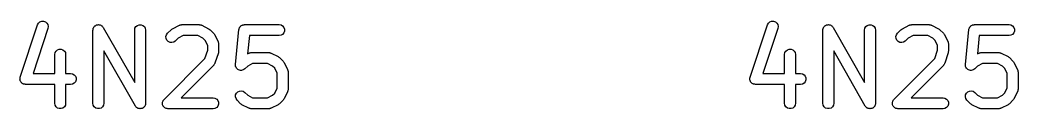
# Model space of a CAD drawing. Extents: x 10 to 287, y -200 to -10.
# Drawn here: x 148.16 to 161.84, y -112.26 to -111.06 of the extents above; entities that cross this region are included whole.
import ezdxf

# ---------------------------------------------------------------- set-up
doc = ezdxf.new("R2010")
doc.units = 0
doc.header["$MEASUREMENT"] = 0
doc.layers.add('BLACK', color=7, linetype='CONTINUOUS')

msp = doc.modelspace()

# ---------------------------------------------------------------- linework, layer by layer
at = {"layer": 'Black'}
for p, q in [((148.167, -111.825), (148.405, -111.111)), ((148.547, -111.158), (148.342, -111.774)), ((148.405, -111.111), (148.417, -111.088)), ((148.417, -111.088), (148.437, -111.071)), ((148.437, -111.071), (148.461, -111.061)), ((148.461, -111.061), (148.487, -111.061)), ((148.487, -111.061), (148.512, -111.069)), ((148.512, -111.069), (148.532, -111.085)), ((148.532, -111.085), (148.546, -111.107)), ((148.546, -111.107), (148.551, -111.133)), ((148.551, -111.133), (148.547, -111.158)), ((149.164, -111.169), (149.167, -111.163)), ((149.164, -111.176), (149.164, -111.169)), ((149.167, -111.163), (149.168, -111.157)), ((149.168, -111.157), (149.171, -111.151)), ((149.171, -111.151), (149.173, -111.145)), ((149.173, -111.145), (149.177, -111.14)), ((149.177, -111.14), (149.181, -111.134)), ((149.181, -111.134), (149.186, -111.13)), ((149.186, -111.13), (149.19, -111.125)), ((149.19, -111.125), (149.196, -111.122)), ((149.196, -111.122), (149.201, -111.117)), ((149.201, -111.117), (149.207, -111.115)), ((149.207, -111.115), (149.213, -111.112)), ((149.213, -111.112), (149.219, -111.111)), ((149.219, -111.111), (149.225, -111.109)), ((149.225, -111.109), (149.232, -111.109)), ((149.232, -111.109), (149.238, -111.107)), ((149.238, -111.107), (149.245, -111.109)), ((149.245, -111.109), (149.251, -111.109)), ((149.251, -111.109), (149.257, -111.111)), ((149.257, -111.111), (149.264, -111.112)), ((149.264, -111.112), (149.27, -111.115)), ((149.27, -111.115), (149.276, -111.117)), ((149.276, -111.117), (149.281, -111.122)), ((149.281, -111.122), (149.287, -111.125)), ((149.287, -111.125), (149.291, -111.13)), ((149.291, -111.13), (149.296, -111.134)), ((149.296, -111.134), (149.299, -111.14)), ((149.299, -111.14), (149.303, -111.145)), ((149.303, -111.145), (149.735, -111.9)), ((149.735, -111.182), (149.739, -111.157)), ((149.739, -111.157), (149.752, -111.134)), ((149.752, -111.134), (149.772, -111.117)), ((149.772, -111.117), (149.796, -111.109)), ((149.796, -111.109), (149.823, -111.109)), ((149.823, -111.109), (149.847, -111.117)), ((149.847, -111.117), (149.867, -111.134)), ((149.867, -111.134), (149.88, -111.157)), ((149.88, -111.157), (149.885, -111.182)), ((150.243, -111.17), (150.252, -111.163)), ((150.252, -111.163), (150.347, -111.115)), ((150.347, -111.115), (150.352, -111.114)), ((150.352, -111.114), (150.355, -111.112)), ((150.355, -111.112), (150.364, -111.11)), ((150.364, -111.11), (150.372, -111.108)), ((150.372, -111.108), (150.377, -111.108)), ((150.377, -111.108), (150.381, -111.107)), ((150.381, -111.107), (150.619, -111.107)), ((150.619, -111.107), (150.623, -111.108)), ((150.623, -111.108), (150.628, -111.108)), ((150.628, -111.108), (150.636, -111.11)), ((150.636, -111.11), (150.645, -111.112)), ((150.645, -111.112), (150.648, -111.114)), ((150.648, -111.114), (150.653, -111.115)), ((150.653, -111.115), (150.748, -111.163)), ((150.748, -111.163), (150.757, -111.17)), ((151.164, -111.169), (151.168, -111.16)), ((151.164, -111.172), (151.164, -111.169)), ((151.168, -111.16), (151.171, -111.15)), ((151.171, -111.15), (151.172, -111.148)), ((151.172, -111.148), (151.173, -111.145)), ((151.173, -111.145), (151.18, -111.137)), ((151.18, -111.137), (151.186, -111.129)), ((151.186, -111.129), (151.188, -111.127)), ((151.188, -111.127), (151.19, -111.125)), ((151.19, -111.125), (151.199, -111.12)), ((151.199, -111.12), (151.207, -111.114)), ((151.207, -111.114), (151.21, -111.113)), ((151.21, -111.113), (151.212, -111.112)), ((151.212, -111.112), (151.223, -111.11)), ((151.223, -111.11), (151.232, -111.108)), ((151.232, -111.108), (151.235, -111.108)), ((151.235, -111.108), (151.238, -111.107)), ((151.238, -111.107), (151.714, -111.107)), ((151.714, -111.107), (151.74, -111.112)), ((151.74, -111.112), (151.762, -111.125)), ((151.762, -111.125), (151.779, -111.145)), ((151.779, -111.145), (151.788, -111.169)), ((151.788, -111.169), (151.788, -111.195)), ((158.167, -111.825), (158.405, -111.111)), ((158.547, -111.158), (158.342, -111.774)), ((158.405, -111.111), (158.417, -111.088)), ((158.417, -111.088), (158.437, -111.071)), ((158.437, -111.071), (158.461, -111.061)), ((158.461, -111.061), (158.487, -111.061)), ((158.487, -111.061), (158.512, -111.069)), ((158.512, -111.069), (158.532, -111.085)), ((158.532, -111.085), (158.546, -111.107)), ((158.546, -111.107), (158.551, -111.133)), ((158.551, -111.133), (158.547, -111.158)), ((159.164, -111.169), (159.167, -111.163)), ((159.164, -111.176), (159.164, -111.169)), ((159.167, -111.163), (159.168, -111.157)), ((159.168, -111.157), (159.171, -111.151)), ((159.171, -111.151), (159.173, -111.145)), ((159.173, -111.145), (159.177, -111.14)), ((159.177, -111.14), (159.181, -111.134)), ((159.181, -111.134), (159.186, -111.13)), ((159.186, -111.13), (159.19, -111.125)), ((159.19, -111.125), (159.196, -111.122)), ((159.196, -111.122), (159.201, -111.117)), ((159.201, -111.117), (159.207, -111.115)), ((159.207, -111.115), (159.213, -111.112)), ((159.213, -111.112), (159.219, -111.111)), ((159.219, -111.111), (159.225, -111.109)), ((159.225, -111.109), (159.232, -111.109)), ((159.232, -111.109), (159.238, -111.107)), ((159.238, -111.107), (159.245, -111.109)), ((159.245, -111.109), (159.251, -111.109)), ((159.251, -111.109), (159.257, -111.111)), ((159.257, -111.111), (159.264, -111.112)), ((159.264, -111.112), (159.27, -111.115)), ((159.27, -111.115), (159.276, -111.117)), ((159.276, -111.117), (159.281, -111.122)), ((159.281, -111.122), (159.287, -111.125)), ((159.287, -111.125), (159.291, -111.13)), ((159.291, -111.13), (159.296, -111.134)), ((159.296, -111.134), (159.299, -111.14)), ((159.299, -111.14), (159.303, -111.145)), ((159.303, -111.145), (159.735, -111.9)), ((159.735, -111.182), (159.739, -111.157)), ((159.739, -111.157), (159.752, -111.134)), ((159.752, -111.134), (159.772, -111.117)), ((159.772, -111.117), (159.796, -111.109)), ((159.796, -111.109), (159.823, -111.109)), ((159.823, -111.109), (159.847, -111.117)), ((159.847, -111.117), (159.867, -111.134)), ((159.867, -111.134), (159.88, -111.157)), ((159.88, -111.157), (159.885, -111.182)), ((160.243, -111.17), (160.252, -111.163)), ((160.252, -111.163), (160.347, -111.115)), ((160.347, -111.115), (160.352, -111.114)), ((160.352, -111.114), (160.355, -111.112)), ((160.355, -111.112), (160.364, -111.11)), ((160.364, -111.11), (160.372, -111.108)), ((160.372, -111.108), (160.377, -111.108)), ((160.377, -111.108), (160.381, -111.107)), ((160.381, -111.107), (160.619, -111.107)), ((160.619, -111.107), (160.623, -111.108)), ((160.623, -111.108), (160.628, -111.108)), ((160.628, -111.108), (160.636, -111.11)), ((160.636, -111.11), (160.645, -111.112)), ((160.645, -111.112), (160.648, -111.114)), ((160.648, -111.114), (160.653, -111.115)), ((160.653, -111.115), (160.748, -111.163)), ((160.748, -111.163), (160.757, -111.17)), ((161.164, -111.169), (161.168, -111.16)), ((161.164, -111.172), (161.164, -111.169)), ((161.168, -111.16), (161.171, -111.15)), ((161.171, -111.15), (161.172, -111.148)), ((161.172, -111.148), (161.173, -111.145)), ((161.173, -111.145), (161.18, -111.137)), ((161.18, -111.137), (161.186, -111.129)), ((161.186, -111.129), (161.188, -111.127)), ((161.188, -111.127), (161.19, -111.125)), ((161.19, -111.125), (161.199, -111.12)), ((161.199, -111.12), (161.207, -111.114)), ((161.207, -111.114), (161.21, -111.113)), ((161.21, -111.113), (161.212, -111.112)), ((161.212, -111.112), (161.223, -111.11)), ((161.223, -111.11), (161.232, -111.108)), ((161.232, -111.108), (161.235, -111.108)), ((161.235, -111.108), (161.238, -111.107)), ((161.238, -111.107), (161.714, -111.107)), ((161.714, -111.107), (161.74, -111.112)), ((161.74, -111.112), (161.762, -111.125)), ((161.762, -111.125), (161.779, -111.145)), ((161.779, -111.145), (161.788, -111.169)), ((161.788, -111.169), (161.788, -111.195)), ((149.163, -111.182), (149.164, -111.176)), ((149.163, -112.182), (149.163, -111.182)), ((149.735, -111.9), (149.735, -111.182)), ((149.885, -111.182), (149.885, -112.182)), ((150.163, -111.271), (150.17, -111.246)), ((150.166, -111.297), (150.163, -111.271)), ((150.177, -111.321), (150.166, -111.297)), ((150.17, -111.246), (150.185, -111.225)), ((150.185, -111.225), (150.233, -111.177)), ((150.233, -111.177), (150.243, -111.17)), ((150.33, -111.292), (150.291, -111.331)), ((150.399, -111.257), (150.33, -111.292)), ((150.601, -111.257), (150.399, -111.257)), ((150.67, -111.292), (150.601, -111.257)), ((150.7, -111.322), (150.67, -111.292)), ((150.757, -111.17), (150.767, -111.177)), ((150.767, -111.177), (150.815, -111.225)), ((150.815, -111.225), (150.822, -111.234)), ((150.822, -111.234), (150.829, -111.244)), ((150.829, -111.244), (150.877, -111.339)), ((151.116, -111.651), (151.163, -111.175)), ((151.163, -111.175), (151.164, -111.172)), ((151.306, -111.257), (151.281, -111.506)), ((151.714, -111.257), (151.306, -111.257)), ((151.74, -111.253), (151.714, -111.257)), ((151.762, -111.24), (151.74, -111.253)), ((151.779, -111.22), (151.762, -111.24)), ((151.788, -111.195), (151.779, -111.22)), ((159.163, -111.182), (159.164, -111.176)), ((159.163, -112.182), (159.163, -111.182)), ((159.735, -111.9), (159.735, -111.182)), ((159.885, -111.182), (159.885, -112.182)), ((160.163, -111.271), (160.17, -111.246)), ((160.166, -111.297), (160.163, -111.271)), ((160.177, -111.321), (160.166, -111.297)), ((160.17, -111.246), (160.185, -111.225)), ((160.185, -111.225), (160.233, -111.177)), ((160.233, -111.177), (160.243, -111.17)), ((160.33, -111.292), (160.291, -111.331)), ((160.399, -111.257), (160.33, -111.292)), ((160.601, -111.257), (160.399, -111.257)), ((160.67, -111.292), (160.601, -111.257)), ((160.7, -111.322), (160.67, -111.292)), ((160.757, -111.17), (160.767, -111.177)), ((160.767, -111.177), (160.815, -111.225)), ((160.815, -111.225), (160.822, -111.234)), ((160.822, -111.234), (160.829, -111.244)), ((160.829, -111.244), (160.877, -111.339)), ((161.116, -111.651), (161.163, -111.175)), ((161.163, -111.175), (161.164, -111.172)), ((161.306, -111.257), (161.281, -111.506)), ((161.714, -111.257), (161.306, -111.257)), ((161.74, -111.253), (161.714, -111.257)), ((161.762, -111.24), (161.74, -111.253)), ((161.779, -111.22), (161.762, -111.24)), ((161.788, -111.195), (161.779, -111.22)), ((148.677, -111.451), (148.701, -111.442)), ((148.701, -111.442), (148.727, -111.442)), ((148.727, -111.442), (148.752, -111.451)), ((150.195, -111.339), (150.177, -111.321)), ((150.219, -111.35), (150.195, -111.339)), ((150.245, -111.352), (150.219, -111.35)), ((150.27, -111.346), (150.245, -111.352)), ((150.291, -111.331), (150.27, -111.346)), ((150.735, -111.391), (150.7, -111.322)), ((150.735, -111.456), (150.735, -111.391)), ((150.877, -111.339), (150.878, -111.343)), ((150.878, -111.343), (150.88, -111.347)), ((150.88, -111.347), (150.882, -111.356)), ((150.882, -111.356), (150.884, -111.364)), ((150.884, -111.364), (150.884, -111.369)), ((150.884, -111.369), (150.885, -111.373)), ((150.885, -111.373), (150.885, -111.468)), ((158.677, -111.451), (158.701, -111.442)), ((158.701, -111.442), (158.727, -111.442)), ((158.727, -111.442), (158.752, -111.451)), ((160.195, -111.339), (160.177, -111.321)), ((160.219, -111.35), (160.195, -111.339)), ((160.245, -111.352), (160.219, -111.35)), ((160.27, -111.346), (160.245, -111.352)), ((160.291, -111.331), (160.27, -111.346)), ((160.735, -111.391), (160.7, -111.322)), ((160.735, -111.456), (160.735, -111.391)), ((160.877, -111.339), (160.878, -111.343)), ((160.878, -111.343), (160.88, -111.347)), ((160.88, -111.347), (160.882, -111.356)), ((160.882, -111.356), (160.884, -111.364)), ((160.884, -111.364), (160.884, -111.369)), ((160.884, -111.369), (160.885, -111.373)), ((160.885, -111.373), (160.885, -111.468)), ((148.639, -111.516), (148.644, -111.49)), ((148.639, -111.774), (148.639, -111.516)), ((148.644, -111.49), (148.657, -111.468)), ((148.657, -111.468), (148.677, -111.451)), ((148.752, -111.451), (148.772, -111.468)), ((148.772, -111.468), (148.785, -111.49)), ((148.785, -111.49), (148.789, -111.516)), ((148.789, -111.516), (148.789, -111.774)), ((149.744, -112.22), (149.313, -111.465)), ((149.313, -111.465), (149.313, -112.182)), ((150.137, -112.129), (150.696, -111.57)), ((150.696, -111.57), (150.735, -111.456)), ((150.881, -111.492), (150.833, -111.635)), ((150.882, -111.48), (150.881, -111.492)), ((150.885, -111.468), (150.882, -111.48)), ((151.281, -111.506), (151.3, -111.496)), ((151.3, -111.496), (151.304, -111.495)), ((151.304, -111.495), (151.308, -111.493)), ((151.308, -111.493), (151.316, -111.491)), ((151.316, -111.491), (151.325, -111.489)), ((151.325, -111.489), (151.329, -111.489)), ((151.329, -111.489), (151.333, -111.488)), ((151.333, -111.488), (151.571, -111.488)), ((151.571, -111.488), (151.576, -111.489)), ((151.576, -111.489), (151.58, -111.489)), ((151.58, -111.489), (151.588, -111.491)), ((151.588, -111.491), (151.597, -111.493)), ((151.597, -111.493), (151.601, -111.495)), ((151.601, -111.495), (151.605, -111.496)), ((151.605, -111.496), (151.7, -111.544)), ((151.7, -111.544), (151.71, -111.551)), ((151.71, -111.551), (151.72, -111.558)), ((151.72, -111.558), (151.767, -111.606)), ((158.639, -111.516), (158.644, -111.49)), ((158.639, -111.774), (158.639, -111.516)), ((158.644, -111.49), (158.657, -111.468)), ((158.657, -111.468), (158.677, -111.451)), ((158.752, -111.451), (158.772, -111.468)), ((158.772, -111.468), (158.785, -111.49)), ((158.785, -111.49), (158.789, -111.516)), ((158.789, -111.516), (158.789, -111.774)), ((159.744, -112.22), (159.313, -111.465)), ((159.313, -111.465), (159.313, -112.182)), ((160.137, -112.129), (160.696, -111.57)), ((160.696, -111.57), (160.735, -111.456)), ((160.881, -111.492), (160.833, -111.635)), ((160.882, -111.48), (160.881, -111.492)), ((160.885, -111.468), (160.882, -111.48)), ((161.281, -111.506), (161.3, -111.496)), ((161.3, -111.496), (161.304, -111.495)), ((161.304, -111.495), (161.308, -111.493)), ((161.308, -111.493), (161.316, -111.491)), ((161.316, -111.491), (161.325, -111.489)), ((161.325, -111.489), (161.329, -111.489)), ((161.329, -111.489), (161.333, -111.488)), ((161.333, -111.488), (161.571, -111.488)), ((161.571, -111.488), (161.576, -111.489)), ((161.576, -111.489), (161.58, -111.489)), ((161.58, -111.489), (161.588, -111.491)), ((161.588, -111.491), (161.597, -111.493)), ((161.597, -111.493), (161.601, -111.495)), ((161.601, -111.495), (161.605, -111.496)), ((161.605, -111.496), (161.7, -111.544)), ((161.7, -111.544), (161.71, -111.551)), ((161.71, -111.551), (161.72, -111.558)), ((161.72, -111.558), (161.767, -111.606)), ((150.815, -111.664), (150.372, -112.107)), ((150.817, -111.66), (150.815, -111.664)), ((150.821, -111.658), (150.817, -111.66)), ((150.825, -111.65), (150.821, -111.658)), ((150.83, -111.643), (150.825, -111.65)), ((150.831, -111.638), (150.83, -111.643)), ((150.833, -111.635), (150.831, -111.638)), ((151.116, -111.652), (151.116, -111.651)), ((151.117, -111.665), (151.116, -111.652)), ((151.116, -111.652), (151.116, -111.652)), ((151.118, -111.677), (151.117, -111.665)), ((151.118, -111.678), (151.118, -111.677)), ((151.123, -111.689), (151.118, -111.678)), ((151.118, -111.678), (151.118, -111.678)), ((151.129, -111.701), (151.123, -111.689)), ((151.129, -111.702), (151.129, -111.701)), ((151.129, -111.701), (151.129, -111.701)), ((151.138, -111.71), (151.129, -111.702)), ((151.147, -111.719), (151.138, -111.71)), ((151.243, -111.712), (151.232, -111.719)), ((151.244, -111.712), (151.243, -111.712)), ((151.243, -111.712), (151.243, -111.712)), ((151.283, -111.673), (151.244, -111.712)), ((151.351, -111.638), (151.283, -111.673)), ((151.554, -111.638), (151.351, -111.638)), ((151.622, -111.673), (151.554, -111.638)), ((151.653, -111.703), (151.622, -111.673)), ((151.687, -111.772), (151.653, -111.703)), ((151.767, -111.606), (151.774, -111.615)), ((151.774, -111.615), (151.781, -111.625)), ((151.781, -111.625), (151.829, -111.72)), ((160.815, -111.664), (160.372, -112.107)), ((160.817, -111.66), (160.815, -111.664)), ((160.821, -111.658), (160.817, -111.66)), ((160.825, -111.65), (160.821, -111.658)), ((160.83, -111.643), (160.825, -111.65)), ((160.831, -111.638), (160.83, -111.643)), ((160.833, -111.635), (160.831, -111.638)), ((161.116, -111.652), (161.116, -111.651)), ((161.117, -111.665), (161.116, -111.652)), ((161.116, -111.652), (161.116, -111.652)), ((161.118, -111.677), (161.117, -111.665)), ((161.118, -111.678), (161.118, -111.677)), ((161.123, -111.689), (161.118, -111.678)), ((161.118, -111.678), (161.118, -111.678)), ((161.129, -111.701), (161.123, -111.689)), ((161.129, -111.702), (161.129, -111.701)), ((161.129, -111.701), (161.129, -111.701)), ((161.138, -111.71), (161.129, -111.702)), ((161.147, -111.719), (161.138, -111.71)), ((161.243, -111.712), (161.232, -111.719)), ((161.244, -111.712), (161.243, -111.712)), ((161.243, -111.712), (161.243, -111.712)), ((161.283, -111.673), (161.244, -111.712)), ((161.351, -111.638), (161.283, -111.673)), ((161.554, -111.638), (161.351, -111.638)), ((161.622, -111.673), (161.554, -111.638)), ((161.653, -111.703), (161.622, -111.673)), ((161.687, -111.772), (161.653, -111.703)), ((161.767, -111.606), (161.774, -111.615)), ((161.774, -111.615), (161.781, -111.625)), ((161.781, -111.625), (161.829, -111.72)), ((148.163, -111.851), (148.164, -111.844)), ((148.164, -111.857), (148.163, -111.851)), ((148.164, -111.836), (148.166, -111.831)), ((148.164, -111.844), (148.164, -111.836)), ((148.166, -111.831), (148.167, -111.825)), ((148.342, -111.774), (148.639, -111.774)), ((148.789, -111.774), (148.857, -111.774)), ((148.857, -111.774), (148.883, -111.779)), ((148.883, -111.779), (148.905, -111.792)), ((148.905, -111.792), (148.922, -111.812)), ((148.922, -111.812), (148.931, -111.836)), ((148.931, -111.836), (148.931, -111.862)), ((151.147, -111.72), (151.147, -111.719)), ((151.159, -111.725), (151.147, -111.72)), ((151.147, -111.72), (151.147, -111.72)), ((151.17, -111.731), (151.159, -111.725)), ((151.171, -111.731), (151.17, -111.731)), ((151.184, -111.732), (151.171, -111.731)), ((151.171, -111.731), (151.171, -111.731)), ((151.196, -111.733), (151.184, -111.732)), ((151.197, -111.733), (151.196, -111.733)), ((151.209, -111.73), (151.197, -111.733)), ((151.197, -111.733), (151.197, -111.733)), ((151.221, -111.727), (151.209, -111.73)), ((151.222, -111.727), (151.221, -111.727)), ((151.232, -111.719), (151.222, -111.727)), ((151.222, -111.727), (151.222, -111.727)), ((151.687, -111.974), (151.687, -111.772)), ((151.829, -111.72), (151.83, -111.724)), ((151.83, -111.724), (151.832, -111.728)), ((151.832, -111.728), (151.834, -111.737)), ((151.834, -111.737), (151.836, -111.745)), ((151.836, -111.745), (151.836, -111.75)), ((151.836, -111.75), (151.837, -111.754)), ((151.837, -111.754), (151.837, -111.992)), ((158.163, -111.851), (158.164, -111.844)), ((158.164, -111.857), (158.163, -111.851)), ((158.164, -111.836), (158.166, -111.831)), ((158.164, -111.844), (158.164, -111.836)), ((158.166, -111.831), (158.167, -111.825)), ((158.342, -111.774), (158.639, -111.774)), ((158.789, -111.774), (158.857, -111.774)), ((158.857, -111.774), (158.883, -111.779)), ((158.883, -111.779), (158.905, -111.792)), ((158.905, -111.792), (158.922, -111.812)), ((158.922, -111.812), (158.931, -111.836)), ((158.931, -111.836), (158.931, -111.862)), ((161.147, -111.72), (161.147, -111.719)), ((161.159, -111.725), (161.147, -111.72)), ((161.147, -111.72), (161.147, -111.72)), ((161.17, -111.731), (161.159, -111.725)), ((161.171, -111.731), (161.17, -111.731)), ((161.184, -111.732), (161.171, -111.731)), ((161.171, -111.731), (161.171, -111.731)), ((161.196, -111.733), (161.184, -111.732)), ((161.197, -111.733), (161.196, -111.733)), ((161.209, -111.73), (161.197, -111.733)), ((161.197, -111.733), (161.197, -111.733)), ((161.221, -111.727), (161.209, -111.73)), ((161.222, -111.727), (161.221, -111.727)), ((161.232, -111.719), (161.222, -111.727)), ((161.222, -111.727), (161.222, -111.727)), ((161.687, -111.974), (161.687, -111.772)), ((161.829, -111.72), (161.83, -111.724)), ((161.83, -111.724), (161.832, -111.728)), ((161.832, -111.728), (161.834, -111.737)), ((161.834, -111.737), (161.836, -111.745)), ((161.836, -111.745), (161.836, -111.75)), ((161.836, -111.75), (161.837, -111.754)), ((161.837, -111.754), (161.837, -111.992)), ((148.164, -111.862), (148.164, -111.857)), ((148.167, -111.869), (148.164, -111.862)), ((148.168, -111.877), (148.167, -111.869)), ((148.171, -111.881), (148.168, -111.877)), ((148.173, -111.887), (148.171, -111.881)), ((148.178, -111.892), (148.173, -111.887)), ((148.182, -111.899), (148.178, -111.892)), ((148.186, -111.902), (148.182, -111.899)), ((148.19, -111.907), (148.186, -111.902)), ((148.196, -111.91), (148.19, -111.907)), ((148.202, -111.915), (148.196, -111.91)), ((148.208, -111.917), (148.202, -111.915)), ((148.212, -111.92), (148.208, -111.917)), ((148.22, -111.921), (148.212, -111.92)), ((148.227, -111.923), (148.22, -111.921)), ((148.233, -111.923), (148.227, -111.923)), ((148.238, -111.924), (148.233, -111.923)), ((148.639, -111.924), (148.238, -111.924)), ((148.639, -112.182), (148.639, -111.924)), ((148.857, -111.924), (148.789, -111.924)), ((148.789, -111.924), (148.789, -112.182)), ((148.883, -111.92), (148.857, -111.924)), ((148.905, -111.907), (148.883, -111.92)), ((148.922, -111.887), (148.905, -111.907)), ((148.931, -111.862), (148.922, -111.887)), ((151.653, -112.043), (151.687, -111.974)), ((158.164, -111.862), (158.164, -111.857)), ((158.167, -111.869), (158.164, -111.862)), ((158.168, -111.877), (158.167, -111.869)), ((158.171, -111.881), (158.168, -111.877)), ((158.173, -111.887), (158.171, -111.881)), ((158.178, -111.892), (158.173, -111.887)), ((158.182, -111.899), (158.178, -111.892)), ((158.186, -111.902), (158.182, -111.899)), ((158.19, -111.907), (158.186, -111.902)), ((158.196, -111.91), (158.19, -111.907)), ((158.202, -111.915), (158.196, -111.91)), ((158.208, -111.917), (158.202, -111.915)), ((158.212, -111.92), (158.208, -111.917)), ((158.22, -111.921), (158.212, -111.92)), ((158.227, -111.923), (158.22, -111.921)), ((158.233, -111.923), (158.227, -111.923)), ((158.238, -111.924), (158.233, -111.923)), ((158.639, -111.924), (158.238, -111.924)), ((158.639, -112.182), (158.639, -111.924)), ((158.857, -111.924), (158.789, -111.924)), ((158.789, -111.924), (158.789, -112.182)), ((158.883, -111.92), (158.857, -111.924)), ((158.905, -111.907), (158.883, -111.92)), ((158.922, -111.887), (158.905, -111.907)), ((158.931, -111.862), (158.922, -111.887)), ((161.653, -112.043), (161.687, -111.974)), ((150.372, -112.107), (150.81, -112.107)), ((150.81, -112.107), (150.835, -112.112)), ((150.835, -112.112), (150.858, -112.125)), ((150.858, -112.125), (150.874, -112.145)), ((151.116, -112.094), (151.118, -112.068)), ((151.123, -112.119), (151.116, -112.094)), ((151.118, -112.068), (151.129, -112.044)), ((151.137, -112.14), (151.123, -112.119)), ((151.129, -112.044), (151.147, -112.026)), ((151.147, -112.026), (151.171, -112.015)), ((151.171, -112.015), (151.197, -112.012)), ((151.197, -112.012), (151.222, -112.019)), ((151.222, -112.019), (151.244, -112.034)), ((151.244, -112.034), (151.283, -112.073)), ((151.283, -112.073), (151.351, -112.107)), ((151.351, -112.107), (151.554, -112.107)), ((151.554, -112.107), (151.622, -112.073)), ((151.622, -112.073), (151.653, -112.043)), ((151.781, -112.121), (151.774, -112.13)), ((151.829, -112.025), (151.781, -112.121)), ((151.83, -112.021), (151.829, -112.025)), ((151.832, -112.018), (151.83, -112.021)), ((151.834, -112.009), (151.832, -112.018)), ((151.836, -112), (151.834, -112.009)), ((151.837, -111.992), (151.836, -111.996)), ((151.836, -111.996), (151.836, -112)), ((160.372, -112.107), (160.81, -112.107)), ((160.81, -112.107), (160.835, -112.112)), ((160.835, -112.112), (160.858, -112.125)), ((160.858, -112.125), (160.874, -112.145)), ((161.116, -112.094), (161.118, -112.068)), ((161.123, -112.119), (161.116, -112.094)), ((161.118, -112.068), (161.129, -112.044)), ((161.137, -112.14), (161.123, -112.119)), ((161.129, -112.044), (161.147, -112.026)), ((161.147, -112.026), (161.171, -112.015)), ((161.171, -112.015), (161.197, -112.012)), ((161.197, -112.012), (161.222, -112.019)), ((161.222, -112.019), (161.244, -112.034)), ((161.244, -112.034), (161.283, -112.073)), ((161.283, -112.073), (161.351, -112.107)), ((161.351, -112.107), (161.554, -112.107)), ((161.554, -112.107), (161.622, -112.073)), ((161.622, -112.073), (161.653, -112.043)), ((161.781, -112.121), (161.774, -112.13)), ((161.829, -112.025), (161.781, -112.121)), ((161.83, -112.021), (161.829, -112.025)), ((161.832, -112.018), (161.83, -112.021)), ((161.834, -112.009), (161.832, -112.018)), ((161.836, -112), (161.834, -112.009)), ((161.837, -111.992), (161.836, -111.996)), ((161.836, -111.996), (161.836, -112)), ((148.644, -112.208), (148.639, -112.182)), ((148.657, -112.231), (148.644, -112.208)), ((148.677, -112.247), (148.657, -112.231)), ((148.701, -112.256), (148.677, -112.247)), ((148.727, -112.256), (148.701, -112.256)), ((148.752, -112.247), (148.727, -112.256)), ((148.772, -112.231), (148.752, -112.247)), ((148.785, -112.208), (148.772, -112.231)), ((148.789, -112.182), (148.785, -112.208)), ((149.168, -112.208), (149.163, -112.182)), ((149.181, -112.231), (149.168, -112.208)), ((149.201, -112.247), (149.181, -112.231)), ((149.225, -112.256), (149.201, -112.247)), ((149.251, -112.256), (149.225, -112.256)), ((149.276, -112.247), (149.251, -112.256)), ((149.296, -112.231), (149.276, -112.247)), ((149.309, -112.208), (149.296, -112.231)), ((149.313, -112.182), (149.309, -112.208)), ((149.749, -112.225), (149.744, -112.22)), ((149.752, -112.231), (149.749, -112.225)), ((149.757, -112.235), (149.752, -112.231)), ((149.761, -112.24), (149.757, -112.235)), ((149.767, -112.243), (149.761, -112.24)), ((149.772, -112.247), (149.767, -112.243)), ((149.778, -112.25), (149.772, -112.247)), ((149.784, -112.253), (149.778, -112.25)), ((149.79, -112.254), (149.784, -112.253)), ((149.796, -112.256), (149.79, -112.254)), ((149.803, -112.256), (149.796, -112.256)), ((149.809, -112.257), (149.803, -112.256)), ((149.816, -112.256), (149.809, -112.257)), ((149.823, -112.256), (149.816, -112.256)), ((149.829, -112.254), (149.823, -112.256)), ((149.835, -112.253), (149.829, -112.254)), ((149.841, -112.25), (149.835, -112.253)), ((149.847, -112.247), (149.841, -112.25)), ((149.852, -112.243), (149.847, -112.247)), ((149.857, -112.24), (149.852, -112.243)), ((149.862, -112.235), (149.857, -112.24)), ((149.867, -112.231), (149.862, -112.235)), ((149.87, -112.225), (149.867, -112.231)), ((149.874, -112.22), (149.87, -112.225)), ((149.877, -112.214), (149.874, -112.22)), ((149.88, -112.208), (149.877, -112.214)), ((149.881, -112.202), (149.88, -112.208)), ((149.883, -112.196), (149.881, -112.202)), ((149.885, -112.182), (149.883, -112.189)), ((149.883, -112.189), (149.883, -112.196)), ((150.116, -112.176), (150.117, -112.173)), ((150.117, -112.186), (150.116, -112.176)), ((150.117, -112.169), (150.12, -112.16)), ((150.117, -112.173), (150.117, -112.169)), ((150.117, -112.195), (150.117, -112.186)), ((150.118, -112.199), (150.117, -112.195)), ((150.118, -112.202), (150.118, -112.199)), ((150.122, -112.211), (150.118, -112.202)), ((150.12, -112.16), (150.123, -112.151)), ((150.126, -112.22), (150.122, -112.211)), ((150.123, -112.151), (150.124, -112.148)), ((150.124, -112.148), (150.126, -112.145)), ((150.126, -112.145), (150.132, -112.137)), ((150.128, -112.222), (150.126, -112.22)), ((150.129, -112.225), (150.128, -112.222)), ((150.136, -112.232), (150.129, -112.225)), ((150.132, -112.137), (150.137, -112.129)), ((150.142, -112.24), (150.136, -112.232)), ((150.145, -112.241), (150.142, -112.24)), ((150.147, -112.244), (150.145, -112.241)), ((150.156, -112.248), (150.147, -112.244)), ((150.165, -112.253), (150.156, -112.248)), ((150.168, -112.253), (150.165, -112.253)), ((150.171, -112.255), (150.168, -112.253)), ((150.181, -112.256), (150.171, -112.255)), ((150.19, -112.257), (150.181, -112.256)), ((150.81, -112.257), (150.19, -112.257)), ((150.835, -112.253), (150.81, -112.257)), ((150.858, -112.24), (150.835, -112.253)), ((150.874, -112.22), (150.858, -112.24)), ((150.874, -112.145), (150.883, -112.169)), ((150.883, -112.195), (150.874, -112.22)), ((150.883, -112.169), (150.883, -112.195)), ((151.185, -112.188), (151.137, -112.14)), ((151.195, -112.195), (151.185, -112.188)), ((151.205, -112.202), (151.195, -112.195)), ((151.3, -112.249), (151.205, -112.202)), ((151.304, -112.251), (151.3, -112.249)), ((151.308, -112.253), (151.304, -112.251)), ((151.316, -112.254), (151.308, -112.253)), ((151.325, -112.257), (151.316, -112.254)), ((151.329, -112.257), (151.325, -112.257)), ((151.333, -112.257), (151.329, -112.257)), ((151.571, -112.257), (151.333, -112.257)), ((151.576, -112.257), (151.571, -112.257)), ((151.58, -112.257), (151.576, -112.257)), ((151.588, -112.254), (151.58, -112.257)), ((151.597, -112.253), (151.588, -112.254)), ((151.601, -112.251), (151.597, -112.253)), ((151.605, -112.249), (151.601, -112.251)), ((151.7, -112.202), (151.605, -112.249)), ((151.71, -112.195), (151.7, -112.202)), ((151.72, -112.188), (151.71, -112.195)), ((151.767, -112.14), (151.72, -112.188)), ((151.774, -112.13), (151.767, -112.14)), ((158.644, -112.208), (158.639, -112.182)), ((158.657, -112.231), (158.644, -112.208)), ((158.677, -112.247), (158.657, -112.231)), ((158.701, -112.256), (158.677, -112.247)), ((158.727, -112.256), (158.701, -112.256)), ((158.752, -112.247), (158.727, -112.256)), ((158.772, -112.231), (158.752, -112.247)), ((158.785, -112.208), (158.772, -112.231)), ((158.789, -112.182), (158.785, -112.208)), ((159.168, -112.208), (159.163, -112.182)), ((159.181, -112.231), (159.168, -112.208)), ((159.201, -112.247), (159.181, -112.231)), ((159.225, -112.256), (159.201, -112.247)), ((159.251, -112.256), (159.225, -112.256)), ((159.276, -112.247), (159.251, -112.256)), ((159.296, -112.231), (159.276, -112.247)), ((159.309, -112.208), (159.296, -112.231)), ((159.313, -112.182), (159.309, -112.208)), ((159.749, -112.225), (159.744, -112.22)), ((159.752, -112.231), (159.749, -112.225)), ((159.757, -112.235), (159.752, -112.231)), ((159.761, -112.24), (159.757, -112.235)), ((159.767, -112.243), (159.761, -112.24)), ((159.772, -112.247), (159.767, -112.243)), ((159.778, -112.25), (159.772, -112.247)), ((159.784, -112.253), (159.778, -112.25)), ((159.79, -112.254), (159.784, -112.253)), ((159.796, -112.256), (159.79, -112.254)), ((159.803, -112.256), (159.796, -112.256)), ((159.809, -112.257), (159.803, -112.256)), ((159.816, -112.256), (159.809, -112.257)), ((159.823, -112.256), (159.816, -112.256)), ((159.829, -112.254), (159.823, -112.256)), ((159.835, -112.253), (159.829, -112.254)), ((159.841, -112.25), (159.835, -112.253)), ((159.847, -112.247), (159.841, -112.25)), ((159.852, -112.243), (159.847, -112.247)), ((159.857, -112.24), (159.852, -112.243)), ((159.862, -112.235), (159.857, -112.24)), ((159.867, -112.231), (159.862, -112.235)), ((159.87, -112.225), (159.867, -112.231)), ((159.874, -112.22), (159.87, -112.225)), ((159.877, -112.214), (159.874, -112.22)), ((159.88, -112.208), (159.877, -112.214)), ((159.881, -112.202), (159.88, -112.208)), ((159.883, -112.196), (159.881, -112.202)), ((159.885, -112.182), (159.883, -112.189)), ((159.883, -112.189), (159.883, -112.196)), ((160.116, -112.176), (160.117, -112.173)), ((160.117, -112.186), (160.116, -112.176)), ((160.117, -112.169), (160.12, -112.16)), ((160.117, -112.173), (160.117, -112.169)), ((160.117, -112.195), (160.117, -112.186)), ((160.118, -112.199), (160.117, -112.195)), ((160.118, -112.202), (160.118, -112.199)), ((160.122, -112.211), (160.118, -112.202)), ((160.12, -112.16), (160.123, -112.151)), ((160.126, -112.22), (160.122, -112.211)), ((160.123, -112.151), (160.124, -112.148)), ((160.124, -112.148), (160.126, -112.145)), ((160.126, -112.145), (160.132, -112.137)), ((160.128, -112.222), (160.126, -112.22)), ((160.129, -112.225), (160.128, -112.222)), ((160.136, -112.232), (160.129, -112.225)), ((160.132, -112.137), (160.137, -112.129)), ((160.142, -112.24), (160.136, -112.232)), ((160.145, -112.241), (160.142, -112.24)), ((160.147, -112.244), (160.145, -112.241)), ((160.156, -112.248), (160.147, -112.244)), ((160.165, -112.253), (160.156, -112.248)), ((160.168, -112.253), (160.165, -112.253)), ((160.171, -112.255), (160.168, -112.253)), ((160.181, -112.256), (160.171, -112.255)), ((160.19, -112.257), (160.181, -112.256)), ((160.81, -112.257), (160.19, -112.257)), ((160.835, -112.253), (160.81, -112.257)), ((160.858, -112.24), (160.835, -112.253)), ((160.874, -112.22), (160.858, -112.24)), ((160.874, -112.145), (160.883, -112.169)), ((160.883, -112.195), (160.874, -112.22)), ((160.883, -112.169), (160.883, -112.195)), ((161.185, -112.188), (161.137, -112.14)), ((161.195, -112.195), (161.185, -112.188)), ((161.205, -112.202), (161.195, -112.195)), ((161.3, -112.249), (161.205, -112.202)), ((161.304, -112.251), (161.3, -112.249)), ((161.308, -112.253), (161.304, -112.251)), ((161.316, -112.254), (161.308, -112.253)), ((161.325, -112.257), (161.316, -112.254)), ((161.329, -112.257), (161.325, -112.257)), ((161.333, -112.257), (161.329, -112.257)), ((161.571, -112.257), (161.333, -112.257)), ((161.576, -112.257), (161.571, -112.257)), ((161.58, -112.257), (161.576, -112.257)), ((161.588, -112.254), (161.58, -112.257)), ((161.597, -112.253), (161.588, -112.254)), ((161.601, -112.251), (161.597, -112.253)), ((161.605, -112.249), (161.601, -112.251)), ((161.7, -112.202), (161.605, -112.249)), ((161.71, -112.195), (161.7, -112.202)), ((161.72, -112.188), (161.71, -112.195)), ((161.767, -112.14), (161.72, -112.188)), ((161.774, -112.13), (161.767, -112.14))]:
    msp.add_line(p, q, dxfattribs=at)

doc.saveas('drawing.dxf')
